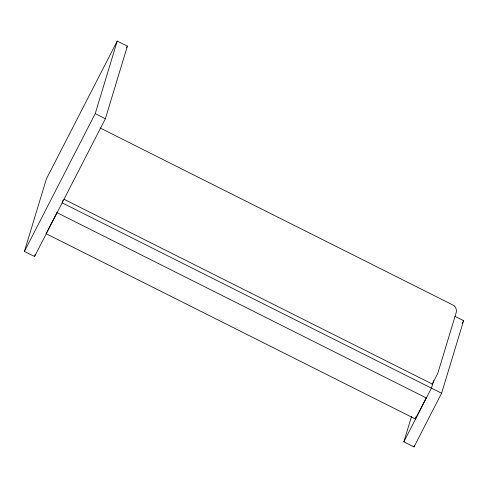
<?xml version="1.0" encoding="UTF-8"?>
<svg xmlns="http://www.w3.org/2000/svg" width="488" height="488" viewBox="0 0 488 488"><rect width="100%" height="100%" fill="white"/><g stroke="black" fill="none" stroke-linecap="round" stroke-linejoin="round"><path stroke-width="0.73" d="M24.4 251.436L46.415 178.864L117.236 41.065L127.386 46.159L105.377 118.73L34.556 256.536L24.4 251.436L95.221 113.637L117.236 41.065M34.556 256.536L35.215 254.358M62.94 200.226L62.147 202.843L441.585 393.249L413.995 446.935L403.838 441.841L411.543 416.441M57.029 212.426L46.104 233.685L415.386 418.991L416.118 416.587M433.722 380.585L431.429 388.149L403.838 441.841M413.995 446.935L414.434 445.483M441.585 393.249L463.6 320.677L454.798 316.261M126.697 47.507L127.386 46.159M462.221 323.361L463.6 320.677M432.045 384.544L437.742 373.448L456.286 312.332L456.396 309.849L455.591 307.483L453.968 305.543L100.04 127.941M415.386 418.991L426.311 397.732M95.221 113.637L105.377 118.73M64.019 199.256L432.624 384.221M57.09 212.689L426.372 397.995"/></g></svg>
